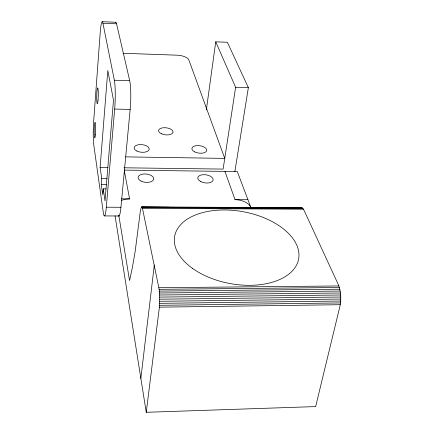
<?xml version="1.0" encoding="UTF-8"?>
<svg xmlns="http://www.w3.org/2000/svg" width="434" height="434" viewBox="0 0 434 434"><rect width="100%" height="100%" fill="white"/><g stroke="black" fill="none" stroke-linecap="round" stroke-linejoin="round"><path stroke-width="0.65" d="M282.61 207.886L301.934 207.794L303.523 209.21L338.319 284.596C341.059 291.442 341.363 299.172 339.914 306.35L315.654 406.587L146.242 412.3L159.392 307.158L159.717 299.194L159.164 289.326L142.2 207.121L141.413 207.078L140.459 210.186L135.207 251.205L132.43 267.273L129.56 280.603L118.775 215.156M103.243 188.844L102.755 194.795L101.268 184.51L101.751 178.624L100.108 167.405L107.822 70.509L113.491 100.173L105.012 200.909L103.243 188.844L105.939 188.871M102.929 23.235A18.733 1.866 -88.3 0 0 100.194 32.859L93.673 121.227A17.74 1.693 -88.8 0 0 93.798 145.135L103.281 212.427A19.931 2.116 -89.2 0 0 106.308 207.202L114.684 109.048A21.049 2.382 -88.6 0 0 114.354 80.23L102.929 23.235L116.556 23.794L129.701 80.686A20.989 2.702 -88.6 0 1 130.162 109.422L120.94 207.284A19.877 2.409 -89.3 0 1 118.645 215.937M140.855 378.367L154.32 264.995M206.345 109.862L215.736 41.838L227.378 42.282L248.357 87.663L234.837 171.701M215.736 41.838L235.619 87.294L223.114 169.097L124.015 167.79M159.641 303.339L340.674 301.028M159.533 305.308L340.506 302.927M159.392 307.158L340.251 304.711M159.62 295.011L340.446 292.993M159.69 297.089L340.636 294.995M159.717 299.194L340.739 297.024M159.701 301.288L340.755 299.048M158.942 287.72L338.878 285.957M159.164 289.326L339.372 287.509M159.354 291.095L339.806 289.212M159.511 293.004L340.164 291.051M235.033 199.673L247.933 199.7L250.749 207.246A13.492 7.34 9.8 0 0 235.033 199.673L224.937 171.392L124.2 170.106M142.688 208.325L303.523 209.21M104.54 215.926L118.959 215.98M141.674 206.855L301.934 207.794M141.413 207.078L169.114 207.235M207.62 207.457L244.781 207.669M142.2 207.121L302.476 208.038M106.308 207.202L120.94 207.284M142.45 207.609L303.008 208.515M224.937 171.392L237.273 171.49L247.933 199.7M101.268 184.51L106.558 184.564M101.751 178.624L107.057 178.683M121.482 198.81L129.576 198.908L124.325 170.763M100.108 167.405L107.92 167.513M125.686 156.875L224.752 158.388L188.877 60.017A10.481 4.389 6.8 0 0 177.056 55.183L123.061 53.29M114.684 109.048L130.162 109.422M114.354 80.23L129.701 80.686M235.619 87.294L248.357 87.663M102.261 21.7L115.791 22.253M115.059 215.855L146.242 412.3M121.639 200.41A13.742 7.666 5.4 0 1 129.576 198.908M115.509 22.378A18.684 2.121 -88.2 0 1 116.556 23.794M200.828 181.624A7.758 4.069 8.3 0 0 213.116 180.153A7.758 4.069 8.3 0 0 202.477 174.756A7.758 4.069 8.3 0 0 200.828 181.624M141.001 181.065A7.845 4.166 6 0 0 153.62 179.394A7.845 4.166 6 0 0 143.063 174.067A7.845 4.166 6 0 0 141.001 181.065M192.669 268.505A63.017 36.516 10.4 0 0 296.899 264.371A63.017 36.516 10.4 0 0 220.412 210.045A63.017 36.516 10.4 0 0 192.669 268.505M98.03 100.297A7.91 0.77 -88.6 0 0 97.758 87.918A7.91 0.77 -88.6 0 0 96.728 99.174A7.91 0.77 -88.6 0 0 98.03 100.297M95.431 134.719A7.752 0.738 -88.8 0 0 95.182 122.388A7.752 0.738 -88.8 0 0 94.194 133.14A7.752 0.738 -88.8 0 0 95.431 134.719M161.502 133.808A7.302 3.548 6.6 0 0 173.02 132.337A7.302 3.548 6.6 0 0 162.869 127.791A7.302 3.548 6.6 0 0 161.502 133.808M194.785 151.943A7.497 3.738 7.8 0 0 206.692 150.669A7.497 3.738 7.8 0 0 196.456 145.65A7.497 3.738 7.8 0 0 194.785 151.943M136.916 151.065A7.584 3.819 5.8 0 0 149.133 149.611A7.584 3.819 5.8 0 0 138.961 144.658A7.584 3.819 5.8 0 0 136.916 151.065"/></g></svg>
